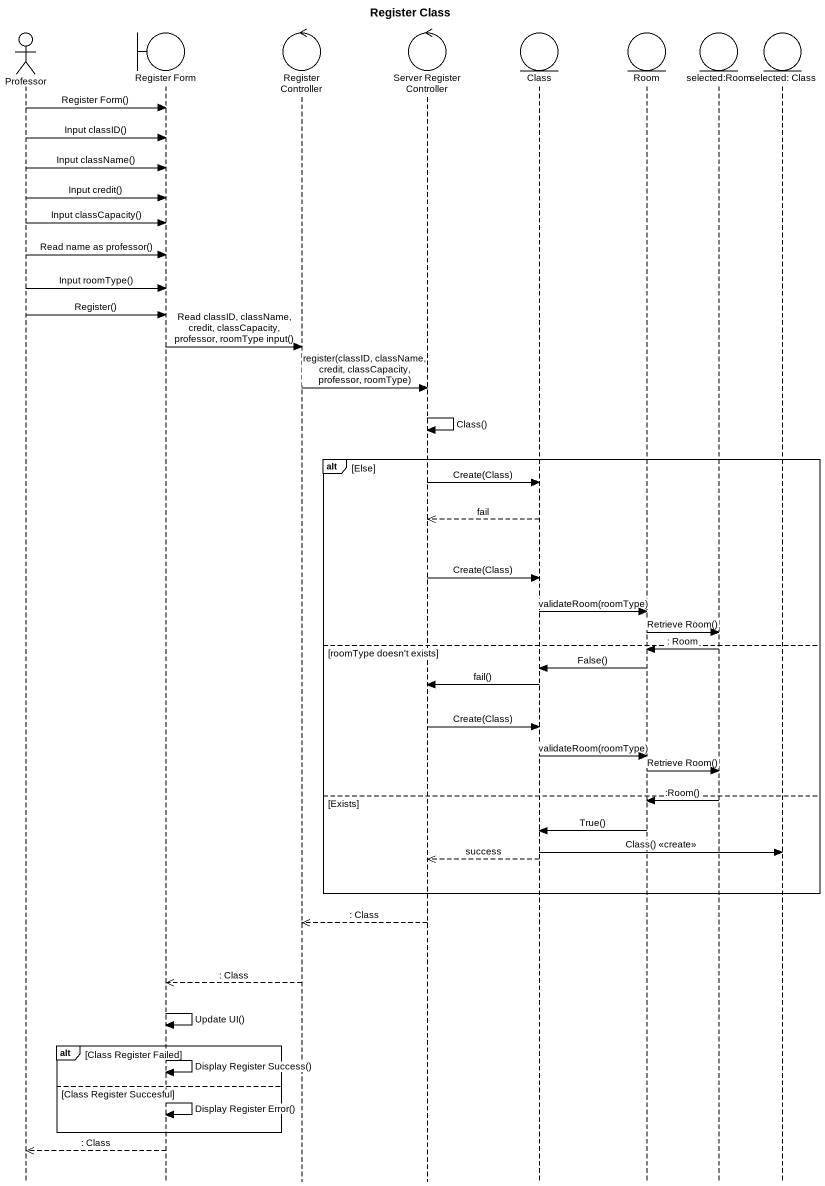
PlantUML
@startuml
title Register Class
hide footbox
actor Professor
boundary "Register Form" as Register_Form
control "Register Controller" as Register_Controller
control "Server Register Controller" as Server_Register_Controller
entity "Class" as Class_
entity Room
entity "selected:Room" as selected_Room
entity "selected: Class" as selected_Class

Professor -> Register_Form : Register Form()
Professor -> Register_Form : Input classID()
Professor -> Register_Form : Input className()
Professor -> Register_Form : Input credit()
Professor -> Register_Form : Input classCapacity()
Professor -> Register_Form : Read name as professor()
Professor -> Register_Form : Input roomType()
Professor -> Register_Form : Register()
Register_Form -> Register_Controller : Read classID, className, credit, classCapacity, professor, roomType input()
Register_Controller -> Server_Register_Controller : register(classID, className, credit, classCapacity, professor, roomType)
Server_Register_Controller -> Server_Register_Controller : Class()
alt Else
  Server_Register_Controller -> Class_ : Create(Class)
  Class_ -->> Server_Register_Controller : fail
  Server_Register_Controller -> Class_ : Create(Class)
  Class_ -> Room : validateRoom(roomType)
  Room -> selected_Room : Retrieve Room()
else roomType doesn't exists
  selected_Room -> Room : : Room
  Room -> Class_ : False()
  Class_ -> Server_Register_Controller : fail()
  Server_Register_Controller -> Class_ : Create(Class)
  Class_ -> Room : validateRoom(roomType)
  Room -> selected_Room : Retrieve Room()
else Exists
  selected_Room -> Room : :Room()
  Room -> Class_ : True()
  Class_ -> selected_Class : Class() <<create>>
  Class_ -->> Server_Register_Controller : success
end
Server_Register_Controller -->> Register_Controller : : Class
Register_Controller -->> Register_Form : : Class
Register_Form -> Register_Form : Update UI()
alt Class Register Failed
  Register_Form -> Register_Form : Display Register Success()
else Class Register Succesful
  Register_Form -> Register_Form : Display Register Error()
end
Register_Form -->> Professor : : Class
@enduml
